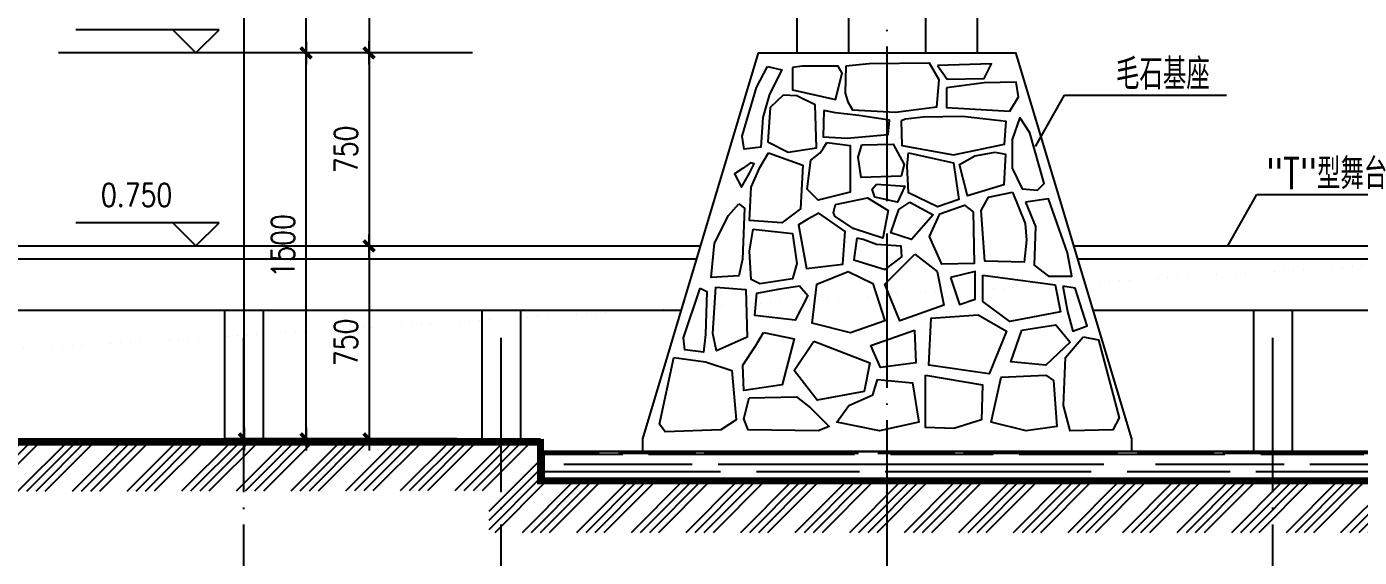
# Model space of a CAD drawing. Extents: x 568674 to 592610, y -115345 to -96707.
# Drawn here: x 584448 to 589628, y -111212 to -109150 of the extents above; entities that cross this region are included whole.
import ezdxf
from ezdxf.enums import TextEntityAlignment as Align

# ---------------------------------------------------------------- set-up
doc = ezdxf.new("R2010")
doc.units = 0
doc.header["$LTSCALE"] = 300
doc.header["$MEASUREMENT"] = 0
doc.header["$PDMODE"] = 3
doc.linetypes.add('DOTE', pattern=[2.4200000000000004, 2, -0.2, 0.02, -0.2])
doc.layers.get('0').update_dxf_attribs({"linetype": 'CONTINUOUS'})
doc.layers.get('DEFPOINTS').update_dxf_attribs({"linetype": 'CONTINUOUS'})
for name, color, linetype in [('AXIS', 3, 'CONTINUOUS'), ('DOTE', 1, 'DOTE'), ('PUB_DIM', 200, 'CONTINUOUS'), ('PUB_TEXT', 7, 'CONTINUOUS'), ('木构架', 73, 'CONTINUOUS'), ('柱', 2, 'CONTINUOUS'), ('石头', 44, 'CONTINUOUS'), ('铺地', 52, 'CONTINUOUS')]:
    doc.layers.add(name, color=color, linetype=linetype)
doc.styles.add('_HT', font='txt.shx', dxfattribs={"width": 0.8, "bigfont": 'HT.shx'})
doc.styles.add('DIM_FONT', font='SIMPLEX.shx', dxfattribs={"width": 0.8})
doc.dimstyles.new('AXIS30', dxfattribs={"dimscale": 0.3, "dimtxt": 300, "dimasz": 1, "dimexe": 250, "dimexo": 300, "dimgap": 150, "dimtad": 1, "dimdec": 0, "dimzin": 0, "dimtxsty": 'DIM_FONT', "dimblk": '_DIMX', "dimblk1": 'DOTSMALL', "dimblk2": 'DOTSMALL', "dimcen": 150, "dimse1": 1, "dimse2": 1, "dimclrt": 7, "dimazin": 3, "dimtfac": 150, "dimtdec": 0, "dimtix": 1, "dimtmove": 0, "dimatfit": 3, "dimtolj": 1, "dimtzin": 0})
doc.dimstyles.new('DIMB30', dxfattribs={"dimscale": 0.3, "dimtxt": 300, "dimasz": 1, "dimexe": 250, "dimexo": 300, "dimgap": 150, "dimtad": 1, "dimdec": 0, "dimzin": 0, "dimtxsty": 'DIM_FONT', "dimblk": '_DIMX', "dimblk1": 'DOTSMALL', "dimblk2": 'DOTSMALL', "dimcen": 150, "dimse2": 1, "dimclrt": 7, "dimazin": 3, "dimtfac": 150, "dimtdec": 0, "dimtix": 1, "dimtmove": 0, "dimatfit": 3, "dimtolj": 1, "dimtzin": 0})
doc.dimstyles.new('DIMN30', dxfattribs={"dimscale": 0.3, "dimtxt": 300, "dimasz": 1, "dimexe": 250, "dimexo": 300, "dimgap": 150, "dimtad": 1, "dimdec": 0, "dimzin": 0, "dimtxsty": 'DIM_FONT', "dimblk": '_DIMX', "dimblk1": 'DOTSMALL', "dimblk2": 'DOTSMALL', "dimcen": 150, "dimclrt": 7, "dimazin": 3, "dimtfac": 150, "dimtdec": 0, "dimtix": 1, "dimtmove": 0, "dimatfit": 3, "dimtolj": 1, "dimtzin": 0})

# ---------------------------------------------------------------- blocks, each defined once
blk = doc.blocks.new('_DIMX')
blk.add_line((-150, 0), (150, 0))
at = {"const_width": 50}
blk.add_lwpolyline([(-70, -70), (70, 70)], dxfattribs=at)
blk = doc.blocks.new('*D95')
at = {"color": 0, "linetype": 'BYBLOCK'}
for p, q in [((585533.7926177764, -110551.9929333741), (585533.7926177764, -109052.5929333742)), ((586120.0135188426, -110552.2929333741), (585458.7926177764, -110552.2929333741))]:
    blk.add_line(p, q, dxfattribs=at)
at = {"layer": 'DEFPOINTS', "color": 0, "linetype": 'BYBLOCK'}
for p in [(585533.7926177764, -109052.2929333742), (586210.0135188425, -109052.2929333742), (586210.0135188426, -110552.2929333741)]:
    blk.add_point(p, dxfattribs=at)
at = {"color": 0, "linetype": 'BYBLOCK', "xscale": 0.3, "yscale": 0.3, "zscale": 0.3}
for p, rotation in [((585533.7926177764, -109052.2929333742), 90), ((585533.7926177764, -110552.2929333741), 270)]:
    blk.add_blockref('_DIMX', p, dxfattribs=dict(at, rotation=rotation))
at = {"color": 7, "linetype": 'BYBLOCK', "insert": (585443.7926177764, -109802.2929333742), "char_height": 90, "attachment_point": 5, "rotation": 90, "style": 'DIM_FONT'}
blk.add_mtext('\\A1;1500', dxfattribs=at)
blk = doc.blocks.new('_DOTSMALL')
at = {"color": 0, "linetype": 'BYBLOCK', "const_width": 0.5}
blk.add_lwpolyline([(-0.0625, 0, 1), (0.0625, 0, 1)], format="xyb", close=True, dxfattribs=at)
blk = doc.blocks.new('*D118')
at = {"color": 0, "linetype": 'BYBLOCK'}
blk.add_line((585778.9184223542, -108802.1980379074), (585778.9184223542, -109251.9780379074), dxfattribs=at)
at = {"layer": 'DEFPOINTS', "color": 0, "linetype": 'BYBLOCK'}
for p in [(584778.9184223542, -108801.8980379074), (584778.9184223542, -109252.2780379074), (585778.9184223542, -109252.2780379074)]:
    blk.add_point(p, dxfattribs=at)
at = {"color": 0, "linetype": 'BYBLOCK', "xscale": 0.3, "yscale": 0.3, "zscale": 0.3}
for p, rotation in [((585778.9184223542, -108801.8980379074), 90), ((585778.9184223542, -109252.2780379074), 270)]:
    blk.add_blockref('_DIMX', p, dxfattribs=dict(at, rotation=rotation))
at = {"color": 7, "linetype": 'BYBLOCK', "insert": (585688.9184223542, -109027.0880379074), "char_height": 90, "attachment_point": 5, "rotation": 90, "style": 'DIM_FONT'}
blk.add_mtext('\\A1;450', dxfattribs=at)
blk = doc.blocks.new('*D119')
at = {"color": 0, "linetype": 'BYBLOCK'}
blk.add_line((585778.9184223542, -109052.5780379074), (585778.9184223542, -109801.9980379074), dxfattribs=at)
at = {"layer": 'DEFPOINTS', "color": 0, "linetype": 'BYBLOCK'}
for p in [(584778.9184223542, -109052.2780379074), (584778.9184223542, -109802.2980379074), (585778.9184223542, -109802.2980379074)]:
    blk.add_point(p, dxfattribs=at)
at = {"color": 0, "linetype": 'BYBLOCK', "xscale": 0.3, "yscale": 0.3, "zscale": 0.3}
for p, rotation in [((585778.9184223542, -109052.2780379074), 90), ((585778.9184223542, -109802.2980379074), 270)]:
    blk.add_blockref('_DIMX', p, dxfattribs=dict(at, rotation=rotation))
at = {"color": 7, "linetype": 'BYBLOCK', "insert": (585688.9184223542, -109427.2880379074), "char_height": 90, "attachment_point": 5, "rotation": 90, "style": 'DIM_FONT'}
blk.add_mtext('\\A1;750', dxfattribs=at)
blk = doc.blocks.new('*D120')
at = {"color": 0, "linetype": 'BYBLOCK'}
blk.add_line((585778.9184223542, -109802.5980379074), (585778.9184223542, -110551.7380379074), dxfattribs=at)
at = {"layer": 'DEFPOINTS', "color": 0, "linetype": 'BYBLOCK'}
for p in [(584778.9184223542, -109802.2980379074), (584778.9184223542, -110552.0380379074), (585778.9184223542, -110552.0380379074)]:
    blk.add_point(p, dxfattribs=at)
at = {"color": 0, "linetype": 'BYBLOCK', "xscale": 0.3, "yscale": 0.3, "zscale": 0.3}
for p, rotation in [((585778.9184223542, -109802.2980379074), 90), ((585778.9184223542, -110552.0380379074), 270)]:
    blk.add_blockref('_DIMX', p, dxfattribs=dict(at, rotation=rotation))
at = {"color": 7, "linetype": 'BYBLOCK', "insert": (585688.9184223542, -110177.1680379074), "char_height": 90, "attachment_point": 5, "rotation": 90, "style": 'DIM_FONT'}
blk.add_mtext('\\A1;750', dxfattribs=at)
blk = doc.blocks.new('*D125')
at = {"color": 0, "linetype": 'BYBLOCK'}
for p, q in [((585880.0135188424, -105752.2929333742), (585218.7926177764, -105752.2929333742)), ((585293.7926177764, -110751.9929333741), (585293.7926177764, -105752.5929333742)), ((585880.0135188426, -110752.2929333741), (585218.7926177764, -110752.2929333741))]:
    blk.add_line(p, q, dxfattribs=at)
at = {"layer": 'DEFPOINTS', "color": 0, "linetype": 'BYBLOCK'}
for p in [(585293.7926177764, -105752.2929333742), (585970.0135188424, -105752.2929333742), (585970.0135188426, -110752.2929333741)]:
    blk.add_point(p, dxfattribs=at)
at = {"color": 0, "linetype": 'BYBLOCK', "xscale": 0.3, "yscale": 0.3, "zscale": 0.3}
for p, rotation in [((585293.7926177764, -105752.2929333742), 90), ((585293.7926177764, -110752.2929333741), 270)]:
    blk.add_blockref('_DIMX', p, dxfattribs=dict(at, rotation=rotation))
at = {"color": 7, "linetype": 'BYBLOCK', "insert": (585203.7926177764, -108052.2929333742), "char_height": 90, "attachment_point": 5, "rotation": 90, "style": 'DIM_FONT'}
blk.add_mtext('\\A1;5000', dxfattribs=at)
blk = doc.blocks.new('*D127')
at = {"color": 0, "linetype": 'BYBLOCK'}
blk.add_line((585533.7926177764, -109051.9929333741), (585533.7926177764, -106602.5929333742), dxfattribs=at)
at = {"layer": 'DEFPOINTS', "color": 0, "linetype": 'BYBLOCK'}
for p in [(585533.7926177764, -106602.2929333742), (586210.0135188424, -106602.2929333742), (586210.0135188425, -109052.2929333741)]:
    blk.add_point(p, dxfattribs=at)
at = {"color": 0, "linetype": 'BYBLOCK', "xscale": 0.3, "yscale": 0.3, "zscale": 0.3}
for p, rotation in [((585533.7926177764, -106602.2929333742), 90), ((585533.7926177764, -109052.2929333741), 270)]:
    blk.add_blockref('_DIMX', p, dxfattribs=dict(at, rotation=rotation))
at = {"color": 7, "linetype": 'BYBLOCK', "insert": (585443.7926177764, -107827.2929333742), "char_height": 90, "attachment_point": 5, "rotation": 90, "style": 'DIM_FONT'}
blk.add_mtext('\\A1;2450', dxfattribs=at)

msp = doc.modelspace()

# ---------------------------------------------------------------- hatches: boundary and pattern name
at = {"layer": '柱'}
h = msp.add_hatch(dxfattribs=at)
h.set_pattern_fill('ANSI34', color=256, scale=200, style=0)
h.set_pattern_definition([(45, (0, 0), (-106.0660171779821, 106.0660171779821), []), (45, (35.355339, 0), (-106.0660171779821, 106.0660171779821), []), (45, (70.7106782, 0), (-106.0660171779821, 106.0660171779821), []), (45, (106.0660172, 0), (-106.0660171779821, 106.0660171779821), [])])
edge = h.paths.add_edge_path()
edge.add_line((578577.7225310652, -110965.5415603147), (578577.7225310652, -110765.5418547454))
edge.add_line((578577.7225310652, -110965.5415603147), (586244.9695833118, -110952.3853292254))
edge.add_line((586244.9695833118, -110952.3853292254), (586244.9695833119, -111115.5418547454))
edge.add_line((586244.9695833119, -111115.5418547454), (590801.472083296, -111115.5418547454))
edge.add_line((590801.472083296, -111115.5418547454), (590795.8499987855, -109991.1249526524))
edge.add_line((590795.8499987855, -109991.1249526524), (591091.651628498, -109989.6459445039))
edge.add_line((578577.3793515216, -110765.5418547454), (586444.9695833116, -110752.0418547454))
edge.add_line((586444.9695833116, -110752.0418547454), (586444.9695833117, -110915.5418547454))
edge.add_line((586444.9695833117, -110915.5418547454), (590600.4695833117, -110915.5418547454))
edge.add_line((590600.4695833117, -110915.5418547454), (590594.8525112385, -109792.1274401058))
edge.add_line((590594.8525112385, -109792.1274401058), (591090.6516409977, -109789.648444457))
edge.add_line((591091.651628498, -109989.6459445039), (591090.6516409977, -109789.648444457))
h = msp.add_hatch(dxfattribs=at)
h.set_pattern_fill('AR-RROOF', color=256, scale=100, style=0)
h.set_pattern_definition([(0, (-25, -7650), (220, 100), [1500, -200, 500, -100]), (0, (108, -7600), (-100, 133), [300, -33, 600, -75]), (0, (25, -7565), (520, 67), [800, -140, 400, -100])])
h.paths.add_polyline_path([(586458.4695833116, -110800.5418547454), (586458.4695833116, -110915.5418547454), (590586.9695833117, -110915.5418547454), (590586.9695833117, -110800.5418547454)])

# ---------------------------------------------------------------- linework, layer by layer
at = {"layer": 'AXIS'}
for p, q in [((586180.6400198502, -109252.2828626321), (584571.7175271143, -109252.2828626321)), ((586180.6400198501, -109252.2828626321), (585681.9482910808, -109252.2828626321))]:
    msp.add_line(p, q, dxfattribs=at)
at = {"layer": 'DOTE'}
for p, q in [((587791.9695833117, -112006.0217384089), (587791.9695833119, -105212.0750071002)), ((585291.9695833117, -111685.1453604908), (585291.9695833117, -110357.0291401394)), ((586291.9695833117, -111685.1453604908), (586291.9695833116, -110357.0291401394)), ((589291.9695833117, -111685.1453604908), (589291.9695833117, -110357.0291401394))]:
    msp.add_line(p, q, dxfattribs=at)
at = {"layer": 'PUB_DIM'}
for p, q in [((585015.39867781, -109162.2948874061), (584638.2558206671, -109162.2948874061)), ((585195.39867781, -109162.2948874061), (585015.39867781, -109162.2948874061)), ((585015.39867781, -109162.2948874061), (585105.39867781, -109252.2948874061)), ((585105.39867781, -109252.2948874061), (585195.39867781, -109162.2948874061)), ((588368.9653918605, -109616.0522125442), (588481.6914131773, -109416.1690195877)), ((588481.6914131773, -109416.1690195877), (589111.8916089829, -109416.1690195877)), ((589116.9956078309, -110002.2948874061), (589229.7216291478, -109802.4116944496)), ((589229.7216291478, -109802.4116944496), (589859.9218249534, -109802.4116944496)), ((585015.39867781, -109912.2948874061), (584638.2558206671, -109912.2948874061)), ((585195.39867781, -109912.2948874061), (585015.39867781, -109912.2948874061)), ((585015.39867781, -109912.2948874061), (585105.39867781, -110002.2948874061)), ((585105.39867781, -110002.2948874061), (585195.39867781, -109912.2948874061))]:
    msp.add_line(p, q, dxfattribs=at)
at = {"layer": '木构架'}
for p, q in [((587441.9695833118, -106802.2948874062), (587441.969583312, -109251.2828626321)), ((587641.9695833119, -106802.2948874062), (587641.969583312, -109251.2828626321)), ((587941.9695833118, -106802.2948874062), (587941.9695833119, -109251.2828626321)), ((588141.9695833119, -106802.2948874062), (588141.969583312, -109251.2828626321)), ((585015.807738753, -110002.2948874061), (587066.8853047752, -110002.2948874061)), ((588517.1212846776, -110002.2948874061), (589898.8662527716, -110002.2948874061))]:
    msp.add_line(p, q, dxfattribs=at)
at = {"layer": '柱'}
for p, q in [((587291.6697855801, -109252.282862632), (586841.9695833119, -110752.2948874061)), ((587291.6697855801, -109252.2828626321), (588291.969583312, -109252.282862632)), ((588291.969583312, -109251.282862632), (588741.9695833119, -110752.2948874061)), ((585216.9695833116, -110252.0418547454), (585216.9695833116, -110752.0418547454)), ((585366.9695833116, -110252.0418547454), (585366.9695833116, -110752.0418547454)), ((586216.9695833116, -110252.0418547454), (586216.9695833116, -110752.0418547454)), ((586366.9695833116, -110252.0418547454), (586366.9695833116, -110752.0418547454)), ((589216.9695833116, -110252.0418547454), (589216.9695833116, -110808)), ((589366.9695833116, -110252.0418547454), (589366.9695833116, -110808)), ((586841.9695833119, -110752.2948874061), (586841.9695833119, -110800.5418547454)), ((588741.9695833119, -110752.2948874061), (588741.9695833119, -110800.5418547454)), ((586458.4695833116, -110800.5418547454), (590586.9695833117, -110800.5418547454))]:
    msp.add_line(p, q, dxfattribs=at)
msp.add_lwpolyline([(586458.4695833116, -110800.5418547454), (586458.4695833116, -110915.5418547454), (590586.9695833117, -110915.5418547454), (590586.9695833117, -110800.5418547454)], close=True, dxfattribs=at)
at = {"layer": '石头'}
for points in [[(587631.7809930203, -109303.6583172791), (587628.9490511181, -109408.3795244673), (587640.2768187263, -109442.3436983775), (587657.270475763, -109473.4765270411), (587824.359059231, -109481.9679029922), (587985.7837588947, -109462.1551357377), (587994.2795846007, -109357.4339285493), (587957.4643398748, -109292.3369259755), (587722.4051395092, -109295.1669413278)], [(587988.6157007968, -109300.8283019269), (588025.4329511478, -109354.6039131971), (588169.8659993993, -109351.7738978448), (588198.1854184197, -109295.1669413278)], [(587327.0426040395, -109305.612272596), (587382.7702343551, -109318.4633793307), (587335.6156569383, -109412.7126299583), (587309.8964982425, -109502.6777677494), (587301.3234453438, -109618.3463507847), (587237.0246197794, -109626.9145764576), (587228.4497092312, -109575.5064541947), (587284.1773395465, -109387.0079529395)], [(587424.75841861, -109309.3914921773), (587424.75841861, -109395.3252807185), (587591.353618432, -109432.9200664293), (587618.2249765076, -109330.8746068389), (587602.1017605375, -109304.021378459), (587462.3759131666, -109304.021378459)], [(588022.6010092456, -109388.5667572129), (588022.6010092456, -109464.98515109), (588268.9859715943, -109479.1365577455), (588302.9712800431, -109422.5309311231), (588294.4734487125, -109365.9253045004), (588169.8659993993, -109368.7553198526)], [(587388.2279725737, -109416.8709004186), (587337.2510127128, -109464.98515109), (587328.7551870068, -109598.0091715895), (587408.0515658875, -109637.6333762042), (587518.5013113153, -109620.6519541964), (587512.8374275115, -109453.6637597864), (587442.0368743363, -109419.7009157709)], [(587546.8207303352, -109476.3065423933), (587543.9887884335, -109578.1977342293), (587637.4448768242, -109583.857764934), (587796.0376345861, -109569.7063582782), (587801.703524015, -109513.1007316557), (587682.7579528812, -109496.1193096477), (587592.1338063922, -109484.7979183444)], [(587847.014594447, -109515.930747008), (587849.8465363492, -109612.1605782451), (588050.9204282655, -109648.9547675075), (588249.1623782801, -109606.5005475406), (588254.8262620844, -109518.7607623602), (588084.9057367143, -109498.9493250002), (587931.9748571321, -109501.7793403524), (587864.0062458591, -109510.2707163035)], [(587558.1484979434, -109600.8405168362), (587648.7726444324, -109612.1605782451), (587648.7726444324, -109793.3001793106), (587524.1651951192, -109824.4343378686), (587481.6840609644, -109781.9787880071), (587495.8437704748, -109668.7675347622), (587532.6610208253, -109640.4647214508), (587543.9887884335, -109623.4819695486)], [(587694.0857204894, -109609.3305628929), (587815.863233525, -109606.5005475406), (587858.3423620552, -109685.74895677), (587847.014594447, -109731.0345219835), (587691.2537785872, -109736.6945526879), (587679.926010979, -109657.4461434586)], [(587331.5871289085, -109640.4647214508), (587464.6924095523, -109688.5789721222), (587456.1965838462, -109858.3971818842), (587382.5640887694, -109912.1727931546), (587257.9546338316, -109903.6827470979), (587263.618517636, -109773.4887419504), (587297.6038260848, -109697.0703480733)], [(587875.3360190919, -109640.4647214508), (588050.9204282655, -109680.0889260655), (588070.7440215797, -109821.6029926217), (587988.6157007968, -109849.9071358275), (587875.3360190919, -109796.1315245573), (587869.6721352875, -109691.4103173688)], [(588212.3451279296, -109637.6333762042), (588251.9943201822, -109646.1247521553), (588246.3304363784, -109764.9973659993), (588104.7293300285, -109807.4515859662), (588073.5759634819, -109685.74895677), (588133.0487490488, -109651.7861127542)], [(587232.4671567135, -109699.9003634255), (587198.4818482652, -109722.5431460324), (587226.8032729096, -109773.4887419504), (587257.9546338316, -109719.7131306802), (587274.9462852437, -109682.9189414177), (587260.7865757338, -109680.0889260655)], [(587750.7265641541, -109762.1673506471), (587861.1743039569, -109770.6587265982), (587832.854884937, -109832.9243839253), (587745.0626803498, -109813.112946565), (587733.734912742, -109781.9787880071)], [(587592.1338063922, -109841.4157598764), (587716.7412557054, -109815.9429619173), (587796.0376345861, -109864.0585424833), (587776.2140412723, -109971.6097650237), (587660.1024176652, -109934.8155757613), (587589.30186449, -109886.6999951955), (587583.6379806862, -109872.54858854)], [(588280.3137392026, -109793.3001793106), (588328.4587571613, -109915.0041384013), (588334.1226409652, -109980.1011409748), (588325.6268152591, -110065.0095809088), (588172.6979413015, -110062.1795655566), (588158.5382317911, -109864.0585424833), (588186.8576508114, -109813.112946565)], [(588330.1158002716, -109832.548297284), (588368.6954671402, -109926.7975479115), (588364.4098695157, -110076.7390336385), (588420.1356421813, -110119.5789302285), (588510.1554840911, -110119.5789302285), (588493.0093782939, -110029.6150242121), (588420.1356421813, -109819.6959587746)], [(587215.4734996768, -109838.5857445242), (587238.1310405178, -109855.5671665319), (587229.6352148118, -110053.6881896053), (587215.4734996768, -110118.785192179), (587107.8577017757, -110124.4465527779), (587122.0174112861, -109991.421202384), (587175.8263130487, -109883.8699798433)], [(587880.9999028958, -109832.9243839253), (587971.6240493847, -109881.0399644911), (587886.6637866996, -109977.2697957282), (587807.3674078189, -109951.7969977693), (587838.5187687409, -109861.2271972364)], [(588127.3848652445, -109869.7185731877), (588130.2168071467, -110070.6696116133), (588005.6073522089, -110073.5009568599), (587957.4643398748, -109965.9484044248), (587997.1115265029, -109878.2099491388), (588093.4015624203, -109844.2457752286)], [(587484.5160028666, -109898.0213864988), (587447.7007581402, -109920.6641691057), (587478.8521190627, -110090.4823788677), (587620.4532254125, -110073.5009568599), (587628.9490511181, -109946.1369670648), (587526.9971370214, -109875.3799337866)], [(587272.114343342, -109937.6455911135), (587425.0432172996, -109954.6283430159), (587442.0368743363, -110070.6696116133), (587425.0432172996, -110130.1065834824), (587297.6038260848, -110149.9180208426), (587263.618517636, -110132.9365988346), (587257.9546338316, -110022.5553609419)], [(587674.2621271751, -109971.6097650237), (587662.9343595669, -110056.5182049575), (587784.7098669783, -110093.3123942199), (587849.8465363492, -110045.1981435486), (587847.014594447, -110002.7425936873), (587750.7265641541, -109997.0825629828), (587699.7496042933, -109977.2697957282)], [(587899.5794986478, -110034.8032597692), (587986.7831437659, -110101.6184215257), (588012.9444230661, -110232.3429882296), (587841.4443544523, -110293.3478681431), (587783.3092102568, -110151.0027377533)], [(587640.8776425655, -110101.6184215257), (587736.8010949005, -110148.0982127192), (587783.3092102568, -110293.3478681431), (587649.5993074322, -110339.8276593369), (587501.3532964966, -110302.0626750202), (587518.7947685799, -110151.0027377533)], [(588039.1038447168, -110124.8583171223), (588073.9849312342, -110229.4384631957), (588135.0272970517, -110209.1030926327), (588135.0272970517, -110101.6184215257)], [(588164.0957979743, -110116.1435102455), (588446.0517117347, -110153.9084945622), (588466.3985477906, -110258.4874088606), (588268.7390575261, -110296.2536249519), (588164.0957979743, -110217.8178995098)], [(587065.5579888584, -110166.7041714296), (587091.2790052037, -110179.5552781643), (587086.9915499297, -110346.6332152372), (587078.4184970312, -110415.177788846), (587005.5447609186, -110406.609563173), (587001.2591632941, -110359.4855537466)], [(587126.3811520234, -110162.6233014392), (587242.6514404143, -110171.3381083161), (587248.4658836586, -110357.2585048657), (587129.2883736455, -110409.5485779022), (587114.7541231842, -110342.7334161457)], [(587451.9379595179, -110156.8130195963), (587483.9136820628, -110194.5780039129), (587434.4983450841, -110290.4433431092), (587277.5325269316, -110273.0124975804), (587286.2523341485, -110185.8631970361), (587376.3632008886, -110168.4335832822)], [(588475.8614148471, -110158.1359457567), (588493.0093782939, -110256.6680774461), (588514.4410817156, -110333.7808767278), (588570.168712031, -110312.3615443201), (588523.0141346144, -110166.7041714296)], [(588145.907550752, -110270.0599333283), (588256.5342996618, -110333.8436972439), (588188.4570148134, -110499.6824688441), (587954.4396066006, -110465.6645435409), (587962.9494994128, -110282.8174251763)], [(587311.9584892971, -110338.0957839349), (587431.095131019, -110363.6095358562), (587384.2916493764, -110542.2045675295), (587235.3713116365, -110563.4662327597), (587231.1172940551, -110465.6645435409), (587282.1747932791, -110389.1232877772)], [(587899.1262321457, -110329.5916105528), (587903.3821073765, -110457.1591383838), (587767.2275376798, -110474.1687169229), (587728.9339488494, -110389.1232877772)], [(588316.1016916981, -110329.5916105528), (588448.0022438135, -110308.3299453226), (588503.3137606188, -110376.3670277042), (588409.7086549831, -110465.6645435409), (588273.5522276367, -110452.9070516927)], [(587507.6823086798, -110372.1149410131), (587724.6780736184, -110457.1591383838), (587703.4042704127, -110567.7183194508), (587520.4462190733, -110601.7362447542), (587431.095131019, -110486.9249769962)], [(588554.3731174922, -110355.105362474), (588613.9405095283, -110367.861622547), (588694.7817047703, -110669.7720953608), (588669.2538839831, -110716.5475125122), (588503.3137606188, -110720.7995992031), (588477.7859398316, -110622.9979099843), (588486.2958326439, -110435.8987049286)], [(586963.0621722428, -110435.8987049286), (587086.4528315462, -110452.9070516927), (587188.5696876434, -110486.9249769962), (587205.5876156184, -110678.2775005177), (587146.0202235823, -110716.5475125122), (586929.0244586434, -110725.0516858942), (586907.7487977879, -110695.2858472821)], [(587754.4617696366, -110520.9429022996), (587890.618196983, -110533.7003941476), (587916.1460177702, -110686.7816738999), (587762.9716624488, -110720.7995992031), (587597.033396734, -110686.7816738999), (587643.8368783764, -110622.9979099843), (587737.4438416617, -110580.474579524)], [(587941.6756962069, -110503.9345555352), (588162.9273363767, -110542.2045675295), (588158.6714611457, -110678.2775005177), (588052.300587467, -110712.2954258211), (587941.6756962069, -110708.04333913)], [(588409.7086549831, -110503.9345555352), (588439.4923510012, -110525.1962207654), (588452.2562613947, -110703.7912524389), (588333.1214773225, -110720.7995992031), (588196.9650499761, -110686.7816738999), (588235.2586388063, -110512.4387289174)], [(587256.646972492, -110593.232071372), (587439.6050238312, -110588.9799846809), (587494.9165406366, -110631.5020833663), (587567.2497007159, -110703.7912524389), (587524.7020943043, -110720.7995992031), (587252.391097261, -110716.5475125122), (587235.3713116365, -110674.0254138266)]]:
    msp.add_lwpolyline(points, close=True, dxfattribs=at)
msp.add_lwpolyline([(588308.6822392003, -109502.6777677494), (588278.6774828798, -109588.3587927041), (588278.6774828798, -109699.7432629028), (588317.2571497484, -109781.140175021), (588377.2685200387, -109785.4242878575), (588402.9895363842, -109759.7196108387), (588347.2637637184, -109562.6541156853), (588308.6822392003, -109502.6777677494)], dxfattribs=at)
at = {"layer": '铺地'}
for p, q in [((581216.9695833116, -110002.0418547454), (587066.8937405637, -110002.0418547454)), ((588517.04542606, -110002.0418547454), (590611.9695833117, -110002.0418547454)), ((581216.9695833116, -110052.0418547454), (587051.903853988, -110052.0418547454)), ((588532.0353126356, -110052.0418547454), (590611.9695833117, -110052.0418547454)), ((581216.9695833116, -110252.0418547454), (586991.9443076857, -110252.0418547454)), ((588591.9948589382, -110252.0418547454), (590611.9695833117, -110252.0418547454)), ((578577.3793515216, -110752.0418547454), (586444.9695833116, -110752.0418547454))]:
    msp.add_line(p, q, dxfattribs=at)
at = {"layer": '铺地', "const_width": 27}
for points in [[(578577.3793515216, -110765.5418547454), (586458.4695833116, -110765.5418547454)], [(586444.9695833117, -110915.5418547454), (586444.9695833117, -110765.5418547454)], [(586431.4695833117, -110915.5418547454), (590614.4198036308, -110915.5418547454)]]:
    msp.add_lwpolyline(points, dxfattribs=at)

# ---------------------------------------------------------------- texts
at = {"layer": 'PUB_DIM', "style": 'DIM_FONT', "width": 0.8}
msp.add_text('0.750', height=90, dxfattribs=at).set_placement((585013.99867781, -109849.2948874061), align=Align.RIGHT)
at = {"layer": 'PUB_TEXT', "style": '_HT', "width": 0.8}
for s, p in [('毛石基座', (588681.7951712551, -109394.6177290631)), ('"T"型舞台', (589265.6508232312, -109781.7540452526))]:
    msp.add_text(s, height=120, dxfattribs=at).set_placement(p)

# ---------------------------------------------------------------- dimensions: what is measured, and where the dimension line sits
at = {"layer": 'PUB_DIM'}
dim = msp.add_linear_dim(base=(585293.7926177764, -105752.2929333742), p1=(585970.0135188426, -110752.2929333741), p2=(585970.0135188424, -105752.2929333742), angle=90.00000000000267, dimstyle='DIMN30', dxfattribs=at)
dim.commit()
dim.dimension.update_dxf_attribs({"geometry": '*D125', "text_midpoint": (585203.7926177764, -108052.2929333742), "dimtype": 161})
for p1, p2, distance, dimstyle, picture, middle in [((586210.0135188425, -109252.2929333741), (586210.0135188424, -106802.2929333742), 676.2209010659717, 'AXIS30', '*D127', (585443.7926177764, -108027.2929333742)), ((584778.9184223542, -109252.2780379074), (584778.9184223542, -110002.2980379074), 1000, 'AXIS30', '*D119', (585688.9184223542, -109627.2880379074)), ((586210.0135188426, -110752.2929333741), (586210.0135188425, -109252.2929333742), 676.2209010660881, 'DIMB30', '*D95', (585443.7926177764, -110002.2929333742)), ((584778.9184223542, -110002.2980379074), (584778.9184223542, -110752.0380379074), 1000, 'AXIS30', '*D120', (585688.9184223542, -110377.1680379074))]:
    dim = msp.add_aligned_dim(p1=p1, p2=p2, distance=distance, dimstyle=dimstyle, dxfattribs=at)
    dim.commit()
    dim.dimension.update_dxf_attribs({"geometry": picture, "text_midpoint": middle, "insert": (0, -200)})
dim = msp.add_aligned_dim(p1=(584778.9184223542, -108801.8980379074), p2=(584778.9184223542, -109252.2780379074), distance=1000, dimstyle='AXIS30', dxfattribs=at)
dim.commit()
dim.dimension.update_dxf_attribs({"geometry": '*D118', "text_midpoint": (585688.9184223542, -109027.0880379074)})

doc.saveas('drawing.dxf')
